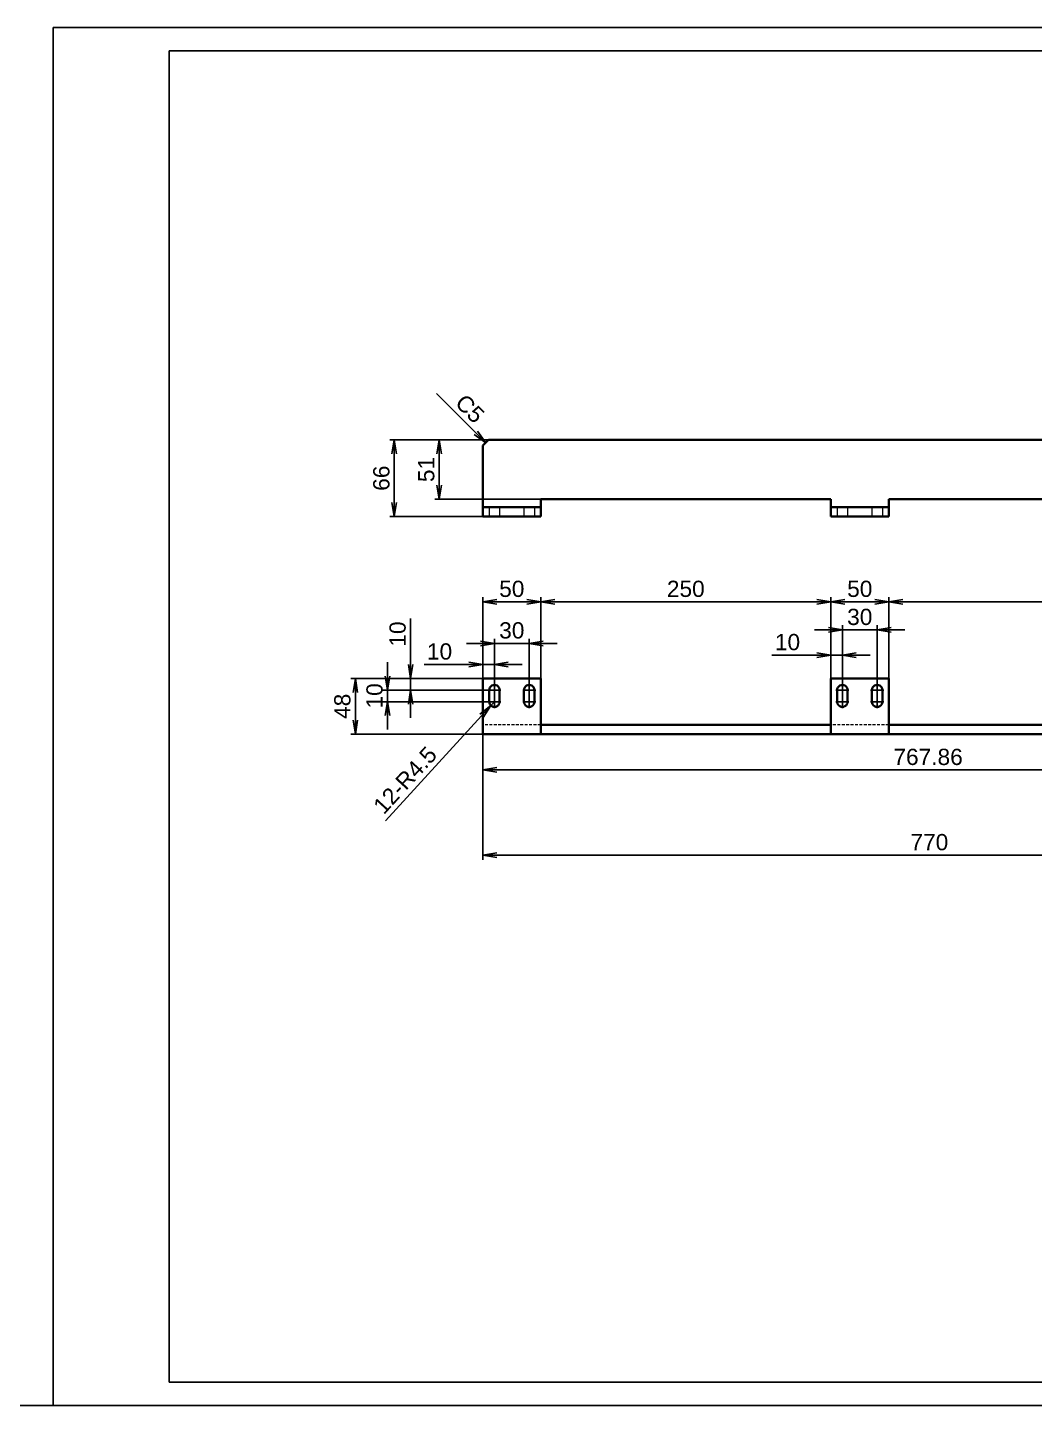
# Model space of a CAD drawing. Header units: millimetres. Extents: x -1727 to 307751, y -105919 to 6637.
# Drawn here: x 28753 to 29621, y -8118 to -6930 of the extents above; entities that cross this region are included whole.
import ezdxf

# ---------------------------------------------------------------- set-up
doc = ezdxf.new("R2010")
doc.units = ezdxf.units.MM
doc.linetypes.add('HIDDEN-HOKUTO', pattern=[3.8, 2.5, -1.3])
for name, color, linetype in [('AM_HID', 1, 'HIDDEN-HOKUTO'), ('AM_VIS', 7, 'Continuous'), ('WORD_DIM', 253, 'Continuous')]:
    doc.layers.add(name, color=color, linetype=linetype)
doc.styles.get("Standard").update_dxf_attribs({"font": 'arial.ttf'})
doc.dimstyles.new('1-4', dxfattribs={"dimscale": 4, "dimtxt": 3.5, "dimasz": 3, "dimexe": 1, "dimexo": 0, "dimgap": 1, "dimtad": 3, "dimdsep": 46, "dimtxsty": 'Standard', "dimblk1": 'OPEN', "dimblk2": 'OPEN', "dimsah": 1, "dimcen": 0, "dimclrd": 256, "dimclre": 256, "dimclrt": 3, "dimadec": 0, "dimazin": 0, "dimtfac": 1, "dimtmove": 0, "dimatfit": 3, "dimldrblk": 'OPEN', "dimfxl": 0, "dimtolj": 1, "dimtzin": 0, "dimarcsym": 0})

# ---------------------------------------------------------------- blocks, each defined once
blk = doc.blocks.new('_OPEN')
at = {"color": 0}
for p, q in [((-1, 0.167), (0, 0)), ((-1, -0.167), (0, 0)), ((0, 0), (-1, 0))]:
    blk.add_line(p, q, dxfattribs=at)
blk = doc.blocks.new('*D521')
at = {"layer": 'DEFPOINTS', "color": 0, "linetype": 'Continuous', "transparency": 16777216}
for p in [(29145.2, -7539.3), (29915.2, -7539.3), (29145.2, -7643.6)]:
    blk.add_point(p, dxfattribs=at)
at = {"layer": 'WORD_DIM', "linetype": 'Continuous', "lineweight": -2, "transparency": 16777216}
for p, q in [((29145.2, -7539.3), (29145.2, -7647.6)), ((29915.2, -7539.3), (29915.2, -7647.6)), ((29903.2, -7643.6), (29157.2, -7643.6))]:
    blk.add_line(p, q, dxfattribs=at)
at = {"layer": 'WORD_DIM', "linetype": 'Continuous', "lineweight": -2, "transparency": 16777216, "xscale": 12, "yscale": 12, "zscale": 12, "rotation": 180}
blk.add_blockref('_OPEN', (29145.2, -7643.6), dxfattribs=at)
at = {"layer": 'WORD_DIM', "linetype": 'Continuous', "lineweight": -2, "transparency": 16777216, "xscale": 12, "yscale": 12, "zscale": 12}
blk.add_blockref('_OPEN', (29915.2, -7643.6), dxfattribs=at)
at = {"layer": 'WORD_DIM', "color": 3, "linetype": 'Continuous', "transparency": 16777216, "insert": (29530.2, -7632.5), "char_height": 14, "attachment_point": 5}
blk.add_mtext('\\A1;770', dxfattribs=at)
blk = doc.blocks.new('*D523')
at = {"layer": 'DEFPOINTS', "color": 0, "linetype": 'Continuous', "transparency": 16777216}
for p in [(29150.2, -7285.6), (29068.9, -7351.6), (29145.2, -7351.6)]:
    blk.add_point(p, dxfattribs=at)
at = {"layer": 'WORD_DIM', "linetype": 'Continuous', "lineweight": -2, "transparency": 16777216}
for p, q in [((29150.2, -7285.6), (29064.9, -7285.6)), ((29068.9, -7297.6), (29068.9, -7339.6)), ((29145.2, -7351.6), (29064.9, -7351.6))]:
    blk.add_line(p, q, dxfattribs=at)
at = {"layer": 'WORD_DIM', "linetype": 'Continuous', "lineweight": -2, "transparency": 16777216, "xscale": 12, "yscale": 12, "zscale": 12}
for p, rotation in [((29068.9, -7285.6), 90), ((29068.9, -7351.6), 270)]:
    blk.add_blockref('_OPEN', p, dxfattribs=dict(at, rotation=rotation))
at = {"layer": 'WORD_DIM', "color": 3, "linetype": 'Continuous', "transparency": 16777216, "insert": (29057.8, -7318.6), "char_height": 14, "attachment_point": 5, "rotation": 90}
blk.add_mtext('\\A1;66', dxfattribs=at)
blk = doc.blocks.new('*D524')
at = {"layer": 'DEFPOINTS', "color": 0, "linetype": 'Continuous', "transparency": 16777216}
for p in [(29150.2, -7285.6), (29107.7, -7336.6), (29195.2, -7336.6)]:
    blk.add_point(p, dxfattribs=at)
at = {"layer": 'WORD_DIM', "linetype": 'Continuous', "lineweight": -2, "transparency": 16777216}
for p, q in [((29150.2, -7285.6), (29103.7, -7285.6)), ((29107.7, -7297.6), (29107.7, -7324.6)), ((29195.2, -7336.6), (29103.7, -7336.6))]:
    blk.add_line(p, q, dxfattribs=at)
at = {"layer": 'WORD_DIM', "linetype": 'Continuous', "lineweight": -2, "transparency": 16777216, "xscale": 12, "yscale": 12, "zscale": 12}
for p, rotation in [((29107.7, -7285.6), 90), ((29107.7, -7336.6), 270)]:
    blk.add_blockref('_OPEN', p, dxfattribs=dict(at, rotation=rotation))
at = {"layer": 'WORD_DIM', "color": 3, "linetype": 'Continuous', "transparency": 16777216, "insert": (29096.5, -7311.1), "char_height": 14, "attachment_point": 5, "rotation": 90}
blk.add_mtext('\\A1;51', dxfattribs=at)
blk = doc.blocks.new('*D525')
at = {"layer": 'DEFPOINTS', "color": 0, "linetype": 'Continuous', "transparency": 16777216}
for p in [(29145.2, -7491.3), (29035.3, -7539.3), (29195.2, -7539.3)]:
    blk.add_point(p, dxfattribs=at)
at = {"layer": 'WORD_DIM', "linetype": 'Continuous', "lineweight": -2, "transparency": 16777216}
for p, q in [((29145.2, -7491.3), (29031.3, -7491.3)), ((29035.3, -7503.3), (29035.3, -7527.3)), ((29195.2, -7539.3), (29031.3, -7539.3))]:
    blk.add_line(p, q, dxfattribs=at)
at = {"layer": 'WORD_DIM', "linetype": 'Continuous', "lineweight": -2, "transparency": 16777216, "xscale": 12, "yscale": 12, "zscale": 12}
for p, rotation in [((29035.3, -7491.3), 90), ((29035.3, -7539.3), 270)]:
    blk.add_blockref('_OPEN', p, dxfattribs=dict(at, rotation=rotation))
at = {"layer": 'WORD_DIM', "color": 3, "linetype": 'Continuous', "transparency": 16777216, "insert": (29024.2, -7515.3), "char_height": 14, "attachment_point": 5, "rotation": 90}
blk.add_mtext('\\A1;48', dxfattribs=at)
blk = doc.blocks.new('*D526')
at = {"layer": 'DEFPOINTS', "color": 0, "linetype": 'Continuous', "transparency": 16777216}
for p in [(29195.2, -7425.2), (29145.2, -7491.3), (29195.2, -7491.3)]:
    blk.add_point(p, dxfattribs=at)
at = {"layer": 'WORD_DIM', "linetype": 'Continuous', "lineweight": -2, "transparency": 16777216}
for p, q in [((29145.2, -7491.3), (29145.2, -7421.2)), ((29195.2, -7491.3), (29195.2, -7421.2)), ((29157.2, -7425.2), (29183.2, -7425.2))]:
    blk.add_line(p, q, dxfattribs=at)
at = {"layer": 'WORD_DIM', "linetype": 'Continuous', "lineweight": -2, "transparency": 16777216, "xscale": 12, "yscale": 12, "zscale": 12, "rotation": 180}
blk.add_blockref('_OPEN', (29145.2, -7425.2), dxfattribs=at)
at = {"layer": 'WORD_DIM', "linetype": 'Continuous', "lineweight": -2, "transparency": 16777216, "xscale": 12, "yscale": 12, "zscale": 12}
blk.add_blockref('_OPEN', (29195.2, -7425.2), dxfattribs=at)
at = {"layer": 'WORD_DIM', "color": 3, "linetype": 'Continuous', "transparency": 16777216, "insert": (29170.2, -7414.1), "char_height": 14, "attachment_point": 5}
blk.add_mtext('\\A1;50', dxfattribs=at)
blk = doc.blocks.new('*D527')
at = {"layer": 'DEFPOINTS', "color": 0, "linetype": 'Continuous', "transparency": 16777216}
for p in [(29445.2, -7425.2), (29195.2, -7491.3), (29445.2, -7491.3)]:
    blk.add_point(p, dxfattribs=at)
at = {"layer": 'WORD_DIM', "linetype": 'Continuous', "lineweight": -2, "transparency": 16777216}
for p, q in [((29195.2, -7491.3), (29195.2, -7421.2)), ((29445.2, -7491.3), (29445.2, -7421.2)), ((29207.2, -7425.2), (29433.2, -7425.2))]:
    blk.add_line(p, q, dxfattribs=at)
at = {"layer": 'WORD_DIM', "linetype": 'Continuous', "lineweight": -2, "transparency": 16777216, "xscale": 12, "yscale": 12, "zscale": 12, "rotation": 180}
blk.add_blockref('_OPEN', (29195.2, -7425.2), dxfattribs=at)
at = {"layer": 'WORD_DIM', "linetype": 'Continuous', "lineweight": -2, "transparency": 16777216, "xscale": 12, "yscale": 12, "zscale": 12}
blk.add_blockref('_OPEN', (29445.2, -7425.2), dxfattribs=at)
at = {"layer": 'WORD_DIM', "color": 3, "linetype": 'Continuous', "transparency": 16777216, "insert": (29320.2, -7414.1), "char_height": 14, "attachment_point": 5}
blk.add_mtext('\\A1;250', dxfattribs=at)
blk = doc.blocks.new('*D528')
at = {"layer": 'DEFPOINTS', "color": 0, "linetype": 'Continuous', "transparency": 16777216}
for p in [(29495.2, -7425.2), (29445.2, -7491.3), (29495.2, -7491.3)]:
    blk.add_point(p, dxfattribs=at)
at = {"layer": 'WORD_DIM', "linetype": 'Continuous', "lineweight": -2, "transparency": 16777216}
for p, q in [((29445.2, -7491.3), (29445.2, -7421.2)), ((29495.2, -7491.3), (29495.2, -7421.2)), ((29457.2, -7425.2), (29483.2, -7425.2))]:
    blk.add_line(p, q, dxfattribs=at)
at = {"layer": 'WORD_DIM', "linetype": 'Continuous', "lineweight": -2, "transparency": 16777216, "xscale": 12, "yscale": 12, "zscale": 12, "rotation": 180}
blk.add_blockref('_OPEN', (29445.2, -7425.2), dxfattribs=at)
at = {"layer": 'WORD_DIM', "linetype": 'Continuous', "lineweight": -2, "transparency": 16777216, "xscale": 12, "yscale": 12, "zscale": 12}
blk.add_blockref('_OPEN', (29495.2, -7425.2), dxfattribs=at)
at = {"layer": 'WORD_DIM', "color": 3, "linetype": 'Continuous', "transparency": 16777216, "insert": (29470.2, -7414.1), "char_height": 14, "attachment_point": 5}
blk.add_mtext('\\A1;50', dxfattribs=at)
blk = doc.blocks.new('*D529')
at = {"layer": 'DEFPOINTS', "color": 0, "linetype": 'Continuous', "transparency": 16777216}
for p in [(29841.2, -7425.2), (29495.2, -7491.3), (29841.2, -7491.3)]:
    blk.add_point(p, dxfattribs=at)
at = {"layer": 'WORD_DIM', "linetype": 'Continuous', "lineweight": -2, "transparency": 16777216}
for p, q in [((29495.2, -7491.3), (29495.2, -7421.2)), ((29841.2, -7491.3), (29841.2, -7421.2)), ((29507.2, -7425.2), (29829.2, -7425.2))]:
    blk.add_line(p, q, dxfattribs=at)
at = {"layer": 'WORD_DIM', "linetype": 'Continuous', "lineweight": -2, "transparency": 16777216, "xscale": 12, "yscale": 12, "zscale": 12, "rotation": 180}
blk.add_blockref('_OPEN', (29495.2, -7425.2), dxfattribs=at)
at = {"layer": 'WORD_DIM', "linetype": 'Continuous', "lineweight": -2, "transparency": 16777216, "xscale": 12, "yscale": 12, "zscale": 12}
blk.add_blockref('_OPEN', (29841.2, -7425.2), dxfattribs=at)
at = {"layer": 'WORD_DIM', "color": 3, "linetype": 'Continuous', "transparency": 16777216, "insert": (29668.2, -7414.1), "char_height": 14, "attachment_point": 5}
blk.add_mtext('\\A1;346', dxfattribs=at)
blk = doc.blocks.new('*D531')
at = {"layer": 'DEFPOINTS', "color": 0, "linetype": 'Continuous', "transparency": 16777216}
for p in [(29145.2, -7479.2), (29145.2, -7491.3), (29155.2, -7501.3)]:
    blk.add_point(p, dxfattribs=at)
at = {"layer": 'WORD_DIM', "linetype": 'Continuous', "lineweight": -2, "transparency": 16777216}
for p, q in [((29133.2, -7479.2), (29094.5, -7479.2)), ((29145.2, -7491.3), (29145.2, -7475.2)), ((29155.2, -7479.2), (29145.2, -7479.2)), ((29155.2, -7501.3), (29155.2, -7475.2)), ((29167.2, -7479.2), (29179.2, -7479.2))]:
    blk.add_line(p, q, dxfattribs=at)
at = {"layer": 'WORD_DIM', "linetype": 'Continuous', "lineweight": -2, "transparency": 16777216, "xscale": 12, "yscale": 12, "zscale": 12}
blk.add_blockref('_OPEN', (29145.2, -7479.2), dxfattribs=at)
at = {"layer": 'WORD_DIM', "linetype": 'Continuous', "lineweight": -2, "transparency": 16777216, "xscale": 12, "yscale": 12, "zscale": 12, "rotation": 180}
blk.add_blockref('_OPEN', (29155.2, -7479.2), dxfattribs=at)
at = {"layer": 'WORD_DIM', "color": 3, "linetype": 'Continuous', "transparency": 16777216, "insert": (29107.9, -7468.1), "char_height": 14, "attachment_point": 5}
blk.add_mtext('\\A1;10', dxfattribs=at)
blk = doc.blocks.new('*D532')
at = {"layer": 'DEFPOINTS', "color": 0, "linetype": 'Continuous', "transparency": 16777216}
for p in [(29185.2, -7461.1), (29155.2, -7501.3), (29185.2, -7501.3)]:
    blk.add_point(p, dxfattribs=at)
at = {"layer": 'WORD_DIM', "linetype": 'Continuous', "lineweight": -2, "transparency": 16777216}
for p, q in [((29155.2, -7501.3), (29155.2, -7457.1)), ((29185.2, -7501.3), (29185.2, -7457.1)), ((29143.2, -7461.1), (29131.2, -7461.1)), ((29155.2, -7461.1), (29185.2, -7461.1)), ((29197.2, -7461.1), (29209.2, -7461.1))]:
    blk.add_line(p, q, dxfattribs=at)
at = {"layer": 'WORD_DIM', "linetype": 'Continuous', "lineweight": -2, "transparency": 16777216, "xscale": 12, "yscale": 12, "zscale": 12}
blk.add_blockref('_OPEN', (29155.2, -7461.1), dxfattribs=at)
at = {"layer": 'WORD_DIM', "linetype": 'Continuous', "lineweight": -2, "transparency": 16777216, "xscale": 12, "yscale": 12, "zscale": 12, "rotation": 180}
blk.add_blockref('_OPEN', (29185.2, -7461.1), dxfattribs=at)
at = {"layer": 'WORD_DIM', "color": 3, "linetype": 'Continuous', "transparency": 16777216, "insert": (29170.2, -7449.9), "char_height": 14, "attachment_point": 5}
blk.add_mtext('\\A1;30', dxfattribs=at)
blk = doc.blocks.new('*D533')
at = {"layer": 'DEFPOINTS', "color": 0, "linetype": 'Continuous', "transparency": 16777216}
for p in [(29445.2, -7471.1), (29445.2, -7491.3), (29455.2, -7495.5)]:
    blk.add_point(p, dxfattribs=at)
at = {"layer": 'WORD_DIM', "linetype": 'Continuous', "lineweight": -2, "transparency": 16777216}
for p, q in [((29433.2, -7471.1), (29394.5, -7471.1)), ((29445.2, -7491.3), (29445.2, -7467.1)), ((29455.2, -7471.1), (29445.2, -7471.1)), ((29455.2, -7495.5), (29455.2, -7467.1)), ((29467.2, -7471.1), (29479.2, -7471.1))]:
    blk.add_line(p, q, dxfattribs=at)
at = {"layer": 'WORD_DIM', "linetype": 'Continuous', "lineweight": -2, "transparency": 16777216, "xscale": 12, "yscale": 12, "zscale": 12}
blk.add_blockref('_OPEN', (29445.2, -7471.1), dxfattribs=at)
at = {"layer": 'WORD_DIM', "linetype": 'Continuous', "lineweight": -2, "transparency": 16777216, "xscale": 12, "yscale": 12, "zscale": 12, "rotation": 180}
blk.add_blockref('_OPEN', (29455.2, -7471.1), dxfattribs=at)
at = {"layer": 'WORD_DIM', "color": 3, "linetype": 'Continuous', "transparency": 16777216, "insert": (29407.9, -7460), "char_height": 14, "attachment_point": 5}
blk.add_mtext('\\A1;10', dxfattribs=at)
blk = doc.blocks.new('*D534')
at = {"layer": 'DEFPOINTS', "color": 0, "linetype": 'Continuous', "transparency": 16777216}
for p in [(29485.2, -7449.4), (29455.2, -7496.8), (29485.2, -7496.8)]:
    blk.add_point(p, dxfattribs=at)
at = {"layer": 'WORD_DIM', "linetype": 'Continuous', "lineweight": -2, "transparency": 16777216}
for p, q in [((29455.2, -7496.8), (29455.2, -7445.4)), ((29485.2, -7496.8), (29485.2, -7445.4)), ((29443.2, -7449.4), (29431.2, -7449.4)), ((29455.2, -7449.4), (29485.2, -7449.4)), ((29497.2, -7449.4), (29509.2, -7449.4))]:
    blk.add_line(p, q, dxfattribs=at)
at = {"layer": 'WORD_DIM', "linetype": 'Continuous', "lineweight": -2, "transparency": 16777216, "xscale": 12, "yscale": 12, "zscale": 12}
blk.add_blockref('_OPEN', (29455.2, -7449.4), dxfattribs=at)
at = {"layer": 'WORD_DIM', "linetype": 'Continuous', "lineweight": -2, "transparency": 16777216, "xscale": 12, "yscale": 12, "zscale": 12, "rotation": 180}
blk.add_blockref('_OPEN', (29485.2, -7449.4), dxfattribs=at)
at = {"layer": 'WORD_DIM', "color": 3, "linetype": 'Continuous', "transparency": 16777216, "insert": (29470.2, -7438.3), "char_height": 14, "attachment_point": 5}
blk.add_mtext('\\A1;30', dxfattribs=at)
blk = doc.blocks.new('*D540')
at = {"layer": 'DEFPOINTS', "color": 0, "linetype": 'Continuous', "transparency": 16777216}
for p in [(29145.2, -7491.3), (29083, -7501.3), (29155.2, -7501.3)]:
    blk.add_point(p, dxfattribs=at)
at = {"layer": 'WORD_DIM', "linetype": 'Continuous', "lineweight": -2, "transparency": 16777216}
for p, q in [((29083, -7479.3), (29083, -7439.6)), ((29145.2, -7491.3), (29079, -7491.3)), ((29083, -7501.3), (29083, -7491.3)), ((29155.2, -7501.3), (29079, -7501.3)), ((29083, -7513.3), (29083, -7525.3))]:
    blk.add_line(p, q, dxfattribs=at)
at = {"layer": 'WORD_DIM', "linetype": 'Continuous', "lineweight": -2, "transparency": 16777216, "xscale": 12, "yscale": 12, "zscale": 12}
for p, rotation in [((29083, -7491.3), 270), ((29083, -7501.3), 90)]:
    blk.add_blockref('_OPEN', p, dxfattribs=dict(at, rotation=rotation))
at = {"layer": 'WORD_DIM', "color": 3, "linetype": 'Continuous', "transparency": 16777216, "insert": (29071.8, -7453), "char_height": 14, "attachment_point": 5, "rotation": 90}
blk.add_mtext('\\A1;10', dxfattribs=at)
blk = doc.blocks.new('*D541')
at = {"layer": 'DEFPOINTS', "color": 0, "linetype": 'Continuous', "transparency": 16777216}
for p in [(29155.2, -7501.3), (29063, -7511.3), (29155.2, -7511.3)]:
    blk.add_point(p, dxfattribs=at)
at = {"layer": 'WORD_DIM', "linetype": 'Continuous', "lineweight": -2, "transparency": 16777216}
for p, q in [((29063, -7489.3), (29063, -7477.3)), ((29155.2, -7501.3), (29059, -7501.3)), ((29063, -7501.3), (29063, -7511.3)), ((29155.2, -7511.3), (29059, -7511.3)), ((29063, -7523.3), (29063, -7535.3))]:
    blk.add_line(p, q, dxfattribs=at)
at = {"layer": 'WORD_DIM', "linetype": 'Continuous', "lineweight": -2, "transparency": 16777216, "xscale": 12, "yscale": 12, "zscale": 12}
for p, rotation in [((29063, -7501.3), 270), ((29063, -7511.3), 90)]:
    blk.add_blockref('_OPEN', p, dxfattribs=dict(at, rotation=rotation))
at = {"layer": 'WORD_DIM', "color": 3, "linetype": 'Continuous', "transparency": 16777216, "insert": (29051.9, -7506.3), "char_height": 14, "attachment_point": 5, "rotation": 90}
blk.add_mtext('\\A1;10', dxfattribs=at)
blk = doc.blocks.new('*D542')
at = {"layer": 'DEFPOINTS', "color": 0, "linetype": 'Continuous', "transparency": 16777216}
for p in [(29152.2, -7514.6), (29155.2, -7511.3)]:
    blk.add_point(p, dxfattribs=at)
at = {"layer": 'WORD_DIM', "linetype": 'Continuous', "lineweight": -2, "transparency": 16777216}
for p, q in [((29155.2, -7511.3), (29152.2, -7514.6)), ((29061.2, -7614.1), (29144.1, -7523.5))]:
    blk.add_line(p, q, dxfattribs=at)
at = {"layer": 'WORD_DIM', "linetype": 'Continuous', "lineweight": -2, "transparency": 16777216, "xscale": 12, "yscale": 12, "zscale": 12, "rotation": 47.57025343822846}
blk.add_blockref('_OPEN', (29152.2, -7514.6), dxfattribs=at)
at = {"layer": 'WORD_DIM', "color": 3, "linetype": 'Continuous', "transparency": 16777216, "insert": (29078.2, -7579), "char_height": 14, "attachment_point": 5, "rotation": 47.5703}
blk.add_mtext('\\A1;12-R4.5', dxfattribs=at)
blk = doc.blocks.new('*D544')
at = {"layer": 'DEFPOINTS', "color": 0, "linetype": 'Continuous', "transparency": 16777216}
for p in [(29145.2, -7531.3), (29913.1, -7531.3), (29145.2, -7570.1)]:
    blk.add_point(p, dxfattribs=at)
at = {"layer": 'WORD_DIM', "linetype": 'Continuous', "lineweight": -2, "transparency": 16777216}
for p, q in [((29145.2, -7531.3), (29145.2, -7574.1)), ((29913.1, -7531.3), (29913.1, -7574.1)), ((29901.1, -7570.1), (29157.2, -7570.1))]:
    blk.add_line(p, q, dxfattribs=at)
at = {"layer": 'WORD_DIM', "linetype": 'Continuous', "lineweight": -2, "transparency": 16777216, "xscale": 12, "yscale": 12, "zscale": 12, "rotation": 180}
blk.add_blockref('_OPEN', (29145.2, -7570.1), dxfattribs=at)
at = {"layer": 'WORD_DIM', "linetype": 'Continuous', "lineweight": -2, "transparency": 16777216, "xscale": 12, "yscale": 12, "zscale": 12}
blk.add_blockref('_OPEN', (29913.1, -7570.1), dxfattribs=at)
at = {"layer": 'WORD_DIM', "color": 3, "linetype": 'Continuous', "transparency": 16777216, "insert": (29529.1, -7559), "char_height": 14, "attachment_point": 5}
blk.add_mtext('\\A1;767.86', dxfattribs=at)

msp = doc.modelspace()

# ---------------------------------------------------------------- linework, layer by layer
msp.add_line((538.05434, -8118.07641), (39955.55791, -8118.07641))
at = {"layer": 'AM_HID', "lineweight": 13, "ltscale": 0.2}
for p, q in [((29150.7041, -7343.5657), (29150.7041, -7351.5657)), ((29159.7041, -7343.5657), (29159.7041, -7351.5657)), ((29180.7041, -7343.5657), (29180.7041, -7351.5657)), ((29189.7041, -7343.5657), (29189.7041, -7351.5657)), ((29450.7041, -7343.5657), (29450.7041, -7351.5657)), ((29459.7041, -7343.5657), (29459.7041, -7351.5657)), ((29480.7041, -7343.5657), (29480.7041, -7351.5657)), ((29489.7041, -7343.5657), (29489.7041, -7351.5657))]:
    msp.add_line(p, q, dxfattribs=at)
at = {"layer": 'AM_HID', "lineweight": 13}
for p, q in [((29195.2041, -7531.31632), (29145.2041, -7531.31632)), ((29495.2041, -7531.31632), (29445.2041, -7531.31632))]:
    msp.add_line(p, q, dxfattribs=at)
at = {"layer": 'AM_VIS', "linetype": 'Continuous'}
for p, q in [((30434.66648, -6950.07642), (28874.66648, -6950.07642)), ((28874.66648, -8098.07642), (28874.66648, -6950.07642)), ((30434.66648, -8098.07642), (28874.66648, -8098.07642))]:
    msp.add_line(p, q, dxfattribs=at)
at = {"layer": 'AM_VIS', "lineweight": 35}
for p, q in [((29150.2041, -7285.5657), (29145.2041, -7290.5657)), ((29145.2041, -7336.5657), (29145.2041, -7290.5657)), ((29150.2041, -7285.5657), (29907.70215, -7285.5657)), ((29195.2041, -7336.5657), (29445.2041, -7336.5657)), ((29495.2041, -7336.5657), (29841.2041, -7336.5657)), ((29145.2041, -7343.5657), (29195.2041, -7343.5657)), ((29145.2041, -7351.5657), (29195.2041, -7351.5657)), ((29445.2041, -7343.5657), (29495.2041, -7343.5657)), ((29445.2041, -7351.5657), (29495.2041, -7351.5657)), ((29145.2041, -7491.31632), (29145.2041, -7526.31632)), ((29145.2041, -7491.31632), (29195.2041, -7491.31632)), ((29195.2041, -7491.31632), (29195.2041, -7526.31632)), ((29445.2041, -7491.31632), (29495.2041, -7491.31632)), ((29445.2041, -7526.31632), (29445.2041, -7491.31632)), ((29495.2041, -7491.31632), (29495.2041, -7526.31632)), ((29195.2041, -7531.31632), (29445.2041, -7531.31632)), ((29495.2041, -7531.31632), (29841.2041, -7531.31632)), ((29195.2041, -7539.31632), (29145.2041, -7539.31632)), ((29445.2041, -7539.31632), (29195.2041, -7539.31632)), ((29495.2041, -7539.31632), (29445.2041, -7539.31632)), ((29841.2041, -7539.31632), (29495.2041, -7539.31632))]:
    msp.add_line(p, q, dxfattribs=at)
at = {"layer": 'AM_VIS', "lineweight": 35, "ltscale": 0.05}
for p, q in [((29145.2041, -7338.5657), (29145.2041, -7336.5657)), ((29195.2041, -7338.5657), (29195.2041, -7336.5657)), ((29445.2041, -7338.5657), (29445.2041, -7336.5657)), ((29495.2041, -7336.5657), (29495.2041, -7338.5657))]:
    msp.add_line(p, q, dxfattribs=at)
at = {"layer": 'AM_VIS', "lineweight": 35, "ltscale": 0.125}
for p, q in [((29145.2041, -7338.5657), (29145.2041, -7343.5657)), ((29195.2041, -7343.5657), (29195.2041, -7338.5657)), ((29445.2041, -7338.5657), (29445.2041, -7343.5657)), ((29495.2041, -7343.5657), (29495.2041, -7338.5657)), ((29145.2041, -7531.31632), (29145.2041, -7526.31632))]:
    msp.add_line(p, q, dxfattribs=at)
at = {"layer": 'AM_VIS', "lineweight": 35, "ltscale": 0.2}
for p, q in [((29145.2041, -7343.5657), (29145.2041, -7351.5657)), ((29195.2041, -7351.5657), (29195.2041, -7343.5657)), ((29445.2041, -7351.5657), (29445.2041, -7343.5657)), ((29495.2041, -7351.5657), (29495.2041, -7343.5657)), ((29145.2041, -7539.31632), (29145.2041, -7531.31632))]:
    msp.add_line(p, q, dxfattribs=at)
at = {"layer": 'AM_VIS'}
for p, q in [((29155.2041, -7506.94132), (29155.2041, -7495.69132)), ((29185.2041, -7506.94132), (29185.2041, -7495.69132)), ((29455.2041, -7506.94132), (29455.2041, -7495.69132)), ((29485.2041, -7506.94132), (29485.2041, -7495.69132)), ((29149.5791, -7501.31632), (29160.8291, -7501.31632)), ((29155.2041, -7516.94132), (29155.2041, -7505.69132)), ((29179.5791, -7501.31632), (29190.8291, -7501.31632)), ((29185.2041, -7516.94132), (29185.2041, -7505.69132)), ((29449.5791, -7501.31632), (29460.8291, -7501.31632)), ((29455.2041, -7516.94132), (29455.2041, -7505.69132)), ((29479.5791, -7501.31632), (29490.8291, -7501.31632)), ((29485.2041, -7516.94132), (29485.2041, -7505.69132)), ((29149.5791, -7511.31632), (29160.8291, -7511.31632)), ((29179.5791, -7511.31632), (29190.8291, -7511.31632)), ((29449.5791, -7511.31632), (29460.8291, -7511.31632)), ((29479.5791, -7511.31632), (29490.8291, -7511.31632))]:
    msp.add_line(p, q, dxfattribs=at)
at = {"layer": 'AM_VIS', "lineweight": 35, "ltscale": 0.25}
for p, q in [((29150.7041, -7511.31632), (29150.7041, -7501.31632)), ((29159.7041, -7501.31632), (29159.7041, -7511.31632)), ((29180.7041, -7511.31632), (29180.7041, -7501.31632)), ((29189.7041, -7501.31632), (29189.7041, -7511.31632)), ((29450.7041, -7511.31632), (29450.7041, -7501.31632)), ((29459.7041, -7501.31632), (29459.7041, -7511.31632)), ((29480.7041, -7511.31632), (29480.7041, -7501.31632)), ((29489.7041, -7501.31632), (29489.7041, -7511.31632))]:
    msp.add_line(p, q, dxfattribs=at)
at = {"layer": 'AM_VIS', "lineweight": 35, "ltscale": 0.325}
for p, q in [((29195.2041, -7539.31632), (29195.2041, -7526.31632)), ((29445.2041, -7526.31632), (29445.2041, -7539.31632)), ((29495.2041, -7526.31632), (29495.2041, -7539.31632))]:
    msp.add_line(p, q, dxfattribs=at)
at = {"layer": 'AM_VIS', "lineweight": 35}
for centre, start, end in [((29155.2041, -7501.31632), 0, 180.00000501), ((29185.2041, -7501.31632), 0, 180.00000501), ((29455.2041, -7501.31632), 0, 180.00000501), ((29485.2041, -7501.31632), 0, 180.00000501), ((29155.2041, -7511.31632), 179.99999499, 0), ((29185.2041, -7511.31632), 179.99999499, 0), ((29455.2041, -7511.31632), 179.99999499, 0), ((29485.2041, -7511.31632), 179.99999499, 0)]:
    msp.add_arc(centre, 4.5, start, end, dxfattribs=at)
at = {"layer": 'WORD_DIM', "linetype": 'Continuous'}
for p, q in [((28774.66648, -8118.07642), (28774.66648, -6930.07642)), ((30454.66648, -6930.07642), (28774.66648, -6930.07642)), ((30454.66648, -8118.07642), (28774.66648, -8118.07642))]:
    msp.add_line(p, q, dxfattribs=at)

# ---------------------------------------------------------------- texts
at = {"layer": 'WORD_DIM', "color": 3, "linetype": 'Continuous'}
msp.add_text('C5', height=14, rotation=315, dxfattribs=at).set_placement((29120.37652, -7254.73812))

# ---------------------------------------------------------------- dimensions: what is measured, and where the dimension line sits
at = {"layer": 'WORD_DIM', "linetype": 'Continuous'}
for base, p1, p2, picture, middle in [((29068.91441, -7351.5657), (29150.2041, -7285.5657), (29145.2041, -7351.5657), '*D523', (29057.76639, -7318.5657)), ((29107.68089, -7336.5657), (29150.2041, -7285.5657), (29195.2041, -7336.5657), '*D524', (29096.53287, -7311.0657)), ((29035.32579, -7539.31632), (29145.2041, -7491.31632), (29195.2041, -7539.31632), '*D525', (29024.17777, -7515.31632))]:
    dim = msp.add_linear_dim(base=base, p1=p1, p2=p2, angle=90, dimstyle='1-4', dxfattribs=at)
    dim.commit()
    dim.dimension.update_dxf_attribs({"geometry": picture, "text_midpoint": middle})
for base, p1, p2, picture, middle in [((29195.2041, -7425.23308), (29145.2041, -7491.31632), (29195.2041, -7491.31632), '*D526', (29170.2041, -7414.08505)), ((29445.2041, -7425.23308), (29195.2041, -7491.31632), (29445.2041, -7491.31632), '*D527', (29320.2041, -7414.08505)), ((29495.2041, -7425.23308), (29445.2041, -7491.31632), (29495.2041, -7491.31632), '*D528', (29470.2041, -7414.08505)), ((29841.2041, -7425.23308), (29495.2041, -7491.31632), (29841.2041, -7491.31632), '*D529', (29668.2041, -7414.08028)), ((29485.2041, -7449.40955), (29455.2041, -7496.81632), (29485.2041, -7496.81632), '*D534', (29470.2041, -7438.25675)), ((29185.2041, -7461.09591), (29155.2041, -7501.31632), (29185.2041, -7501.31632), '*D532', (29170.2041, -7449.94312)), ((29145.2041, -7479.20611), (29155.2041, -7501.31632), (29145.2041, -7491.31632), '*D531', (29107.85963, -7468.05809)), ((29445.2041, -7471.11293), (29455.2041, -7495.46634), (29445.2041, -7491.31632), '*D533', (29407.85963, -7459.96491)), ((29145.2041, -7570.13808), (29913.06123, -7531.31632), (29145.2041, -7531.31632), '*D544', (29529.13267, -7558.99006))]:
    dim = msp.add_linear_dim(base=base, p1=p1, p2=p2, dimstyle='1-4', dxfattribs=at)
    dim.commit()
    dim.dimension.update_dxf_attribs({"geometry": picture, "text_midpoint": middle})
for base, p1, p2, picture, middle in [((29082.97098, -7501.31632), (29145.2041, -7491.31632), (29155.2041, -7501.31632), '*D540', (29082.97098, -7452.98298)), ((29063.0033, -7511.31632), (29155.2041, -7501.31632), (29155.2041, -7511.31632), '*D541', (29063.0033, -7506.31632))]:
    dim = msp.add_linear_dim(base=base, p1=p1, p2=p2, angle=90, dimstyle='1-4', dxfattribs=at)
    dim.commit()
    dim.dimension.update_dxf_attribs({"geometry": picture, "text_midpoint": middle, "dimtype": 160})
dim = msp.add_radius_dim(center=(29155.2041, -7511.31632), mpoint=(29152.16802, -7514.63779), text='12-<>', dimstyle='1-4', dxfattribs=at)
dim.commit()
dim.dimension.update_dxf_attribs({"geometry": '*D542', "text_midpoint": (29086.41524, -7586.57123), "dimtype": 164})
dim = msp.add_aligned_dim(p1=(29915.20473, -7539.31632), p2=(29145.2041, -7539.31632), distance=104.31014, dimstyle='1-4', dxfattribs=at)
dim.commit()
dim.dimension.update_dxf_attribs({"geometry": '*D521', "text_midpoint": (29530.20441, -7632.47843)})

# ---------------------------------------------------------------- leaders
msp.add_leader([(29147.7041, -7288.0657), (29105.27769, -7245.6393)], dimstyle='1-4', dxfattribs=at)

doc.saveas('drawing.dxf')
